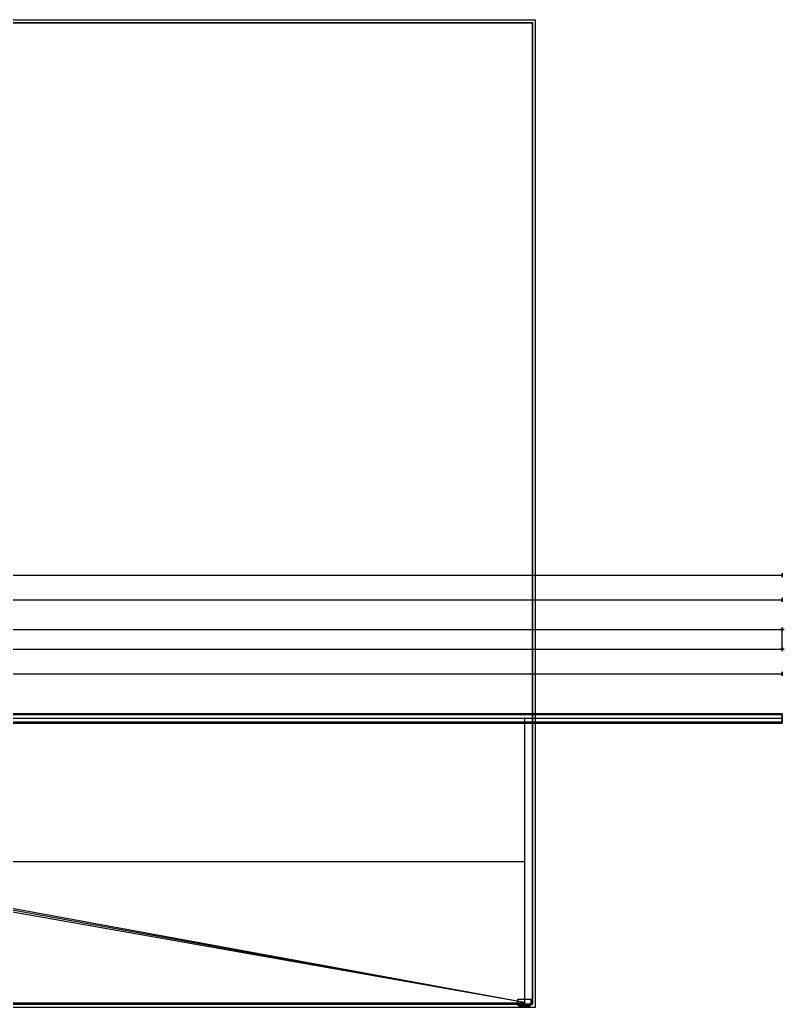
# Model space of a CAD drawing. Header units: millimetres. Extents: x 139000 to 377080, y -238120 to -178478.
# Drawn here: x 346085 to 377080, y -238005 to -198000 of the extents above; entities that cross this region are included whole.
import ezdxf

# ---------------------------------------------------------------- set-up
doc = ezdxf.new("R2010")
doc.units = ezdxf.units.MM

msp = doc.modelspace()

# ---------------------------------------------------------------- linework, layer by layer
at = {"layer": 'electrical'}
for p, q in [((139000, -226100), (377000, -226100)), ((139000, -226100), (377000, -226100)), ((139000, -226150), (377000, -226150)), ((139000, -226150), (377000, -226150)), ((234000, -226300), (377000, -226300)), ((234000, -226300), (377000, -226300)), ((366565.59, -226300), (366534.41, -226300)), ((366534.41, -226300), (366550, -226300)), ((366550, -226300), (366550, -237800)), ((366550, -226300), (366565.59, -226300)), ((377000, -226150), (377000, -226100)), ((377000, -226500), (377000, -226100)), ((377000, -226150), (377000, -226100)), ((377000, -226500), (377000, -226100)), ((377000, -226150), (377000, -226450)), ((377000, -226150), (377000, -226450)), ((377000, -226315.59), (377000, -226284.41)), ((377000, -226284.41), (377000, -226300)), ((377000, -226315.59), (377000, -226284.41)), ((377000, -226284.41), (377000, -226300)), ((377000, -226300), (377000, -226315.59)), ((377000, -226300), (377000, -226315.59)), ((377000, -226450), (139000, -226450)), ((377000, -226450), (139000, -226450)), ((139000, -226500), (377000, -226500)), ((139000, -226500), (377000, -226500)), ((377000, -226500), (377000, -226450)), ((377000, -226500), (377000, -226450)), ((366547.65, -237812.79), (334297.65, -231892.79)), ((366547.7, -237812.79), (334297.7, -232012.79)), ((366550, -232120), (179520, -232120)), ((366547.75, -237812.8), (334297.75, -232132.8)), ((366550, -232127.79), (366550, -232112.21)), ((366550, -232112.21), (366550, -232120)), ((366550, -232120), (366550, -232127.79)), ((192600, -237820), (366550, -237820)), ((323400, -237820), (366550, -237820)), ((366275, -237925), (366275, -237675)), ((366275, -237675), (366825, -237675)), ((366275, -237925), (366825, -237925)), ((366315, -237952.5), (366315, -237917.5)), ((366315, -237917.5), (366785, -237917.5)), ((366315, -237952.5), (366785, -237952.5)), ((366362.5, -237990), (366362.5, -237950)), ((366362.5, -237950), (366462.5, -237950)), ((366362.5, -237990), (366462.5, -237990)), ((366435.88, -237980), (366389.12, -237980)), ((366389.12, -237980), (366412.5, -237980)), ((366435.88, -238005), (366389.12, -238005)), ((366389.12, -238005), (366412.5, -238005)), ((366412.5, -237980), (366412.5, -238005)), ((366412.5, -237980), (366435.88, -237980)), ((366412.5, -238005), (366435.88, -238005)), ((366462.5, -237990), (366462.5, -237950)), ((366500, -237990), (366500, -237950)), ((366500, -237950), (366600, -237950)), ((366500, -237990), (366600, -237990)), ((366573.38, -237980), (366526.62, -237980)), ((366526.62, -237980), (366550, -237980)), ((366573.38, -238005), (366526.62, -238005)), ((366526.62, -238005), (366550, -238005)), ((366532, -237800), (366559, -237784.41)), ((366559, -237815.59), (366532, -237800)), ((366565.59, -237800), (366534.41, -237800)), ((366534.41, -237800), (366550, -237800)), ((366563, -237800), (366543.5, -237788.74)), ((366543.5, -237788.74), (366543.5, -237811.26)), ((366563, -237800), (366543.5, -237788.74)), ((366543.5, -237788.74), (366543.5, -237811.26)), ((366563, -237800), (366543.5, -237788.74)), ((366543.5, -237788.74), (366543.5, -237811.26)), ((366543.5, -237811.26), (366563, -237800)), ((366543.5, -237811.26), (366563, -237800)), ((366543.5, -237811.26), (366563, -237800)), ((366547.65, -237812.79), (366551.17, -237793.61)), ((366551.17, -237793.61), (366547.65, -237812.79)), ((366547.7, -237812.79), (366551.15, -237793.6)), ((366551.15, -237793.6), (366547.7, -237812.79)), ((366547.75, -237812.8), (366551.13, -237793.6)), ((366551.13, -237793.6), (366547.75, -237812.8)), ((366550, -237800), (366565.59, -237800)), ((366550, -237800), (366569.44, -237800)), ((366569.44, -237800), (366550, -237800)), ((366550, -237800), (366564.04, -237800)), ((366564.04, -237800), (366550, -237800)), ((366550, -237800), (366564.04, -237800)), ((366564.04, -237800), (366550, -237800)), ((366550, -237800), (366564.04, -237800)), ((366564.04, -237800), (366550, -237800)), ((366550, -237827.79), (366550, -237812.21)), ((366550, -237812.21), (366550, -237820)), ((366550, -237827.79), (366550, -237812.21)), ((366550, -237812.21), (366550, -237820)), ((366550, -237820), (366550, -237827.79)), ((366550, -237820), (366550, -237827.79)), ((366550, -237980), (366550, -238005)), ((366550, -237980), (366573.38, -237980)), ((366550, -238005), (366573.38, -238005)), ((366551.13, -237793.6), (366551.13, -237793.6)), ((366551.15, -237793.6), (366551.15, -237793.6)), ((366551.17, -237793.61), (366551.17, -237793.61)), ((366559, -237784.41), (366559, -237815.59)), ((366600, -237990), (366600, -237950)), ((366637.5, -237990), (366637.5, -237950)), ((366637.5, -237950), (366737.5, -237950)), ((366637.5, -237990), (366737.5, -237990)), ((366710.88, -237980), (366664.12, -237980)), ((366664.12, -237980), (366687.5, -237980)), ((366710.88, -238005), (366664.12, -238005)), ((366664.12, -238005), (366687.5, -238005)), ((366687.5, -237980), (366687.5, -238005)), ((366687.5, -237980), (366710.88, -237980)), ((366687.5, -238005), (366710.88, -238005)), ((366737.5, -237990), (366737.5, -237950)), ((366785, -237952.5), (366785, -237917.5)), ((366825, -237925), (366825, -237675))]:
    msp.add_line(p, q, dxfattribs=at)
at = {"layer": 'interiors'}
for p, q in [((149000, -198000), (367000, -198000)), ((367000, -238000), (367000, -198000)), ((366880, -198120), (149120, -198120)), ((149125, -198125), (366875, -198125)), ((366875, -237875), (366875, -198125)), ((366880, -237880), (366880, -198120)), ((149000, -238000), (367000, -238000)), ((366880, -237880), (149120, -237880)), ((149125, -237875), (366875, -237875)), ((366880, -237880), (259200, -237880)), ((259200, -238000), (367000, -238000))]:
    msp.add_line(p, q, dxfattribs=at)
at = {"layer": 'water'}
for p, q in [((377000, -220500), (377000, -220420)), ((377000, -220420), (377000, -220500)), ((237000, -220500), (377000, -220500)), ((377000, -220500), (377000, -220580)), ((377000, -220580), (377000, -220500)), ((237000, -221500), (377000, -221500)), ((377000, -221500), (377000, -221420)), ((377000, -221420), (377000, -221500)), ((377000, -221500), (377000, -221580)), ((377000, -221580), (377000, -221500)), ((237000, -222700), (377000, -222700)), ((377000, -222700), (376920, -222700)), ((376920, -222700), (377000, -222700)), ((377000, -222700), (377000, -222620)), ((377000, -222620), (377000, -222700)), ((377000, -222700), (377000, -222780)), ((377000, -222780), (377000, -222700)), ((377000, -222700), (377080, -222700)), ((377080, -222700), (377000, -222700)), ((377000, -223500), (377000, -222700)), ((237000, -223500), (377000, -223500)), ((377000, -223500), (376920, -223500)), ((376920, -223500), (377000, -223500)), ((377000, -223500), (377000, -223420)), ((377000, -223420), (377000, -223500)), ((377000, -223500), (377000, -223580)), ((377000, -223580), (377000, -223500)), ((377000, -223500), (377080, -223500)), ((377080, -223500), (377000, -223500)), ((377000, -224500), (377000, -224420)), ((377000, -224420), (377000, -224500)), ((237000, -224500), (377000, -224500)), ((377000, -224500), (377000, -224580)), ((377000, -224580), (377000, -224500))]:
    msp.add_line(p, q, dxfattribs=at)

doc.saveas('drawing.dxf')
